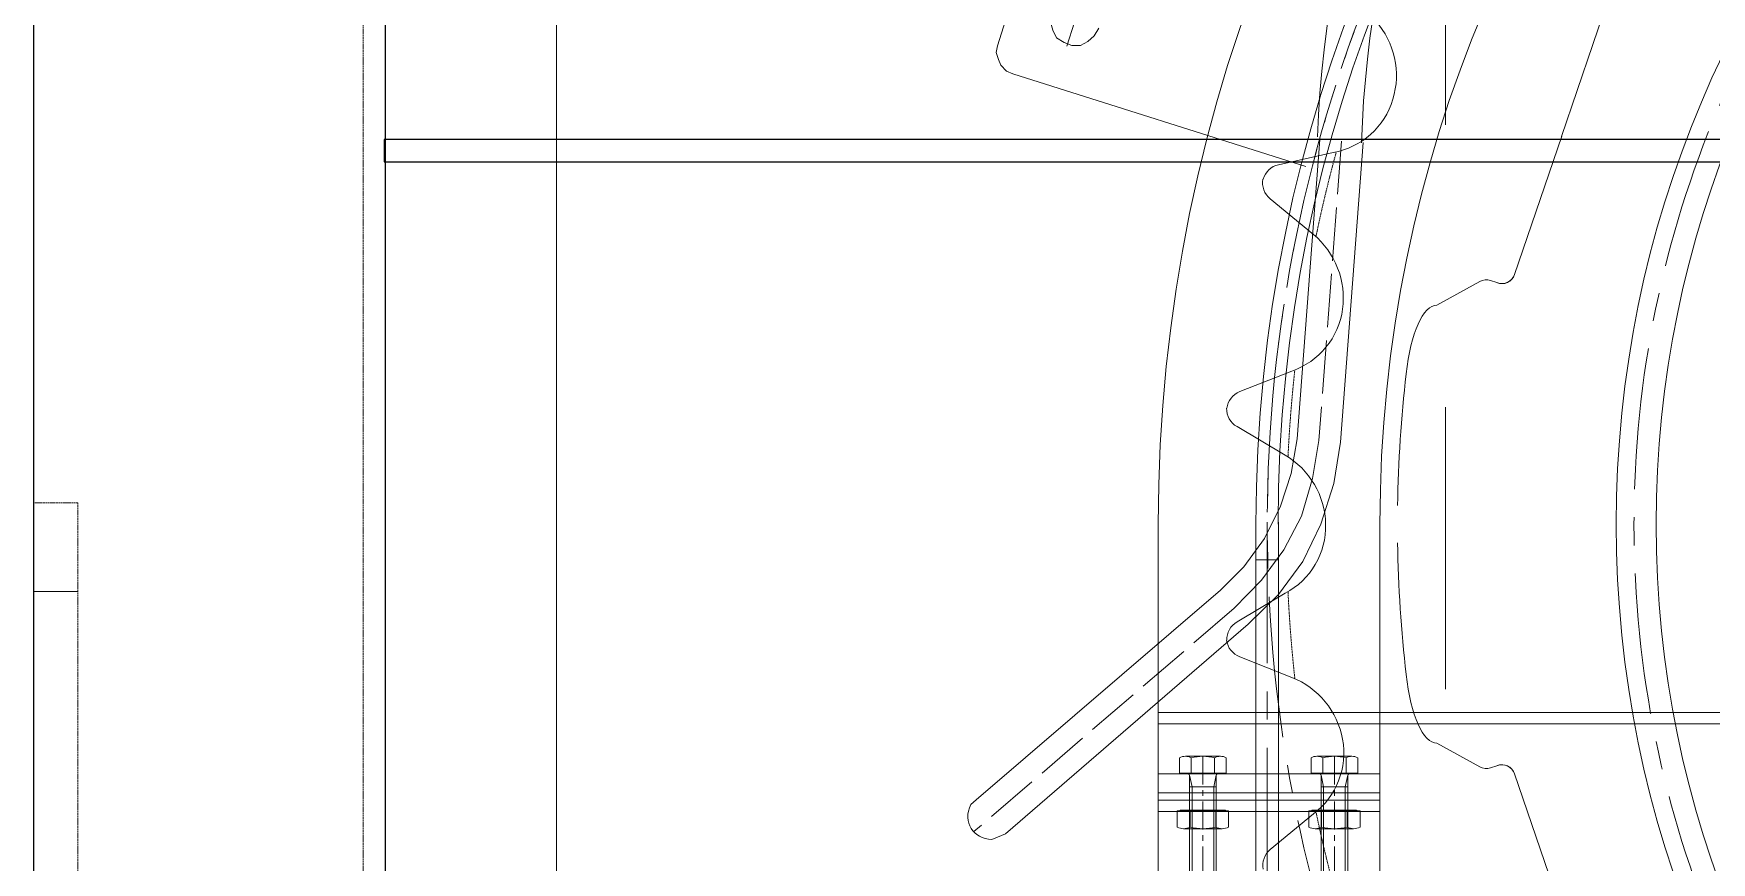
# Model space of a CAD drawing. Extents: x -3873 to 164127, y 7129 to 96529.
# Drawn here: x 83450.1 to 83827.5, y 63321.7 to 63508.2 of the extents above; entities that cross this region are included whole.
import ezdxf

# ---------------------------------------------------------------- set-up
doc = ezdxf.new("R2010")
doc.units = 0
for name, pattern in [('ACAD_ISO02W100', [15, 12, -3]), ('CENTER', [50.8, 31.75, -6.35, 6.35, -6.35]), ('CENTRE', [50.8, 31.75, -6.35, 6.35, -6.35]), ('DASHED', [0.2068, 0.1655, -0.0413])]:
    doc.linetypes.add(name, pattern=pattern)
doc.layers.get('0').update_dxf_attribs({"linetype": 'CONTINUOUS'})
doc.layers.add('LAYOUT Kromeka', color=1, linetype='CONTINUOUS', lineweight=5)

# ---------------------------------------------------------------- blocks, each defined once
blk = doc.blocks.new('kilavuz-sorting-ust')
at = {"linetype": 'ACAD_ISO02W100', "lineweight": 5}
for points in [[(-101.82, -252.8), (-152.11, -194.23)], [(24.58, -215.12), (101.78, -239.52)], [(-101.82, -252.8), (-95.52, -258.89), (-88.76, -263.95), (-81.16, -267.9), (-72.69, -270.43), (-64.14, -271.81)], [(3.25, -276.93), (-64.15, -271.81)]]:
    blk.add_lwpolyline(points, dxfattribs=at)
at = {"lineweight": 9}
for points in [[(-97.82, -249.7), (-144.99, -194.76)], [(18.33, -202.96), (18.96, -201.56), (20.34, -200.28), (21.58, -199.72), (23.19, -199.26), (24.65, -199.52)], [(110.53, -226.59), (24.67, -199.52)], [(-105.44, -255.89), (-152.65, -201.32)], [(18.33, -202.96), (-2.51, -268.88)], [(28.61, -222.31), (26.89, -221.27), (25.61, -219.87), (24.76, -218.21), (24.73, -216.28), (25.42, -214.5), (26.49, -212.78), (28.17, -211.94), (29.77, -211.49), (31.62, -211.82), (52.59, -218.19)], [(-63.77, -266.94), (-71.58, -265.62), (-78.92, -263.18), (-86.16, -259.59), (-92.58, -254.98), (-97.82, -249.7)], [(2.89, -281.8), (-64.51, -276.68), (-73.8, -275.2), (-82.98, -272.25), (-91.33, -268.22), (-98.81, -262.77), (-105.43, -255.89)], [(3.62, -272.06), (-63.78, -266.94)]]:
    blk.add_lwpolyline(points, dxfattribs=at)
at = {"linetype": 'Continuous'}
for centre, radius, start, end in [((-4.79, -520.94), 249.59, 17.5232, 87.9393), ((-4.85, -520.95), 239.66, 17.6126, 88.1679)]:
    blk.add_arc(centre, radius, start, end, dxfattribs=at)
at = {"lineweight": 9}
blk.add_open_spline([(-152.65, -201.32), (-152.65, -201.32), (-153.92, -198.22), (-153.92, -198.22), (-153.72, -194.11), (-150.02, -191.55), (-146.04, -193.56), (-146.04, -193.56), (-145, -194.76), (-145, -194.76)], degree=3, knots=[0, 0, 0, 0, 1, 1, 1, 2, 2, 2, 3, 3, 3, 3], dxfattribs=at)
blk = doc.blocks.new('sase-ust')
at = {"linetype": 'Continuous', "ltscale": 0.2}
blk.add_line((818.77, -599.58), (818.77, -589.58), dxfattribs=at)
at = {"linetype": 'DASHED'}
for points in [[(-950.77, 526.25), (-950.77, -525.4), (968.44, -525.4), (968.44, 526.25)], [(798.77, -589.58), (798.77, -599.58), (1043.46, -599.58), (1043.46, -589.58)]]:
    blk.add_lwpolyline(points, close=True, dxfattribs=at)
at = {"lineweight": 25}
for points in [[(717.04, -520.71), (722.09, -520.71), (722.09, -89.89), (717.04, -89.89)], [(-945.77, -520.4), (-1025.78, -599.58), (1043.46, -599.58), (963.44, -520.4)]]:
    blk.add_lwpolyline(points, close=True, dxfattribs=at)
blk = doc.blocks.new('M6')
for p, q in [((-5.01, 0), (5.01, 0)), ((-5.78, -0.15), (-5.16, -0.15)), ((-5.78, -0.15), (5.78, -0.15)), ((-5.78, -3.8), (-5.78, -0.15)), ((-2.89, -0.15), (-2.89, -3.8)), ((-2.89, -3.8), (-2.89, -0.15)), ((2.89, -0.15), (2.89, -3.8)), ((2.89, -3.8), (2.89, -0.15)), ((5.78, -0.15), (5.78, -3.8)), ((4.34, -4.18), (-4.34, -4.18))]:
    blk.add_line(p, q)
for centre, radius, start, end in [((-5.01, -0.15), 0.149, 90.0266, 179.9734), ((5.01, -0.15), 0.149, 359.9841, 89.9987), ((-4.34, -1.29), 2.89, 240.0015, 299.9985), ((0, 6.8), 10.98, 254.7391, 285.2609), ((4.34, -1.29), 2.89, 240.0015, 299.9985)]:
    blk.add_arc(centre, radius, start, end)
at = {"flags": 9}
blk.add_attdef('COPYRIGHT', (0, 0), '', height=0.000000000149, rotation=180, dxfattribs=at)
blk = doc.blocks.new('M6x35')
for p, q in [((-5.25, 35.2), (-5.25, 38.63)), ((-3.94, 38.98), (3.94, 38.98)), ((-2.63, 35.2), (-2.63, 38.63)), ((-2.63, 38.63), (-2.63, 35.2)), ((2.63, 35.2), (2.63, 38.63)), ((2.63, 38.63), (2.63, 35.2)), ((5.25, 38.63), (5.25, 35.2)), ((5.25, 35.2), (-5.25, 35.2)), ((4.55, 35), (-4.55, 35)), ((-2.99, 34.7), (-2.45, 32.09)), ((-2.99, 34.7), (-2.45, 32.09)), ((-2.99, 34.7), (-2.99, 2.63)), ((2.99, 34.7), (2.45, 32.09)), ((2.99, 34.7), (2.45, 32.09)), ((2.99, 34.7), (2.99, 2.63)), ((5.25, 35.2), (4.75, 35.2)), ((2.99, 32.09), (-2.99, 32.09)), ((-2.45, 32.09), (-2.45, 2.63)), ((-2.45, 32.09), (-2.45, 2.33)), ((2.45, 32.09), (2.45, 2.63)), ((2.45, 32.09), (2.45, 2.33)), ((-2.99, 2.33), (-2.99, 0.87)), ((-2.99, 0.87), (-2.99, 2.33)), ((-2.12, 0), (-2.99, 0.87)), ((-2.99, 0.87), (2.99, 0.87)), ((-2.45, 2.33), (-2.45, 0.34)), ((2.12, 0), (-2.12, 0)), ((2.99, 0.87), (2.12, 0)), ((2.45, 2.33), (2.45, 0.34)), ((2.99, 2.33), (2.99, 0.87))]:
    blk.add_line(p, q)
at = {"linetype": 'CENTRE', "ltscale": 0.2}
blk.add_line((0, 38.98), (0, 0), dxfattribs=at)
for centre, radius, start, end in [((-3.94, 36.36), 2.63, 60.0002, 119.9998), ((0, 29), 9.98, 74.7387, 105.2613), ((3.94, 36.36), 2.63, 60.0002, 119.9998), ((-4.55, 35.2), 0.199, 179.9983, 270.006), ((-3.29, 34.7), 0.299, 0.0017, 89.9983), ((3.29, 34.7), 0.299, 90.0017, 179.9983), ((4.55, 35.2), 0.199, 270.0258, 359.9756)]:
    blk.add_arc(centre, radius, start, end)
at = {"flags": 9}
blk.add_attdef('COPYRIGHT', (0, 35), '', height=4.980392107058825e-11, dxfattribs=at)
blk = doc.blocks.new('kose-645-kasnak-ust')
for p, q in [((44.97, -347.58), (44.97, -90.15)), ((-0.42, -297.64), (232.48, -297.64)), ((62.22, -297.64), (62.22, -347.58)), ((-0.42, -320.49), (232.48, -320.49)), ((-0.42, -325.57), (232.48, -325.57)), ((-0.42, -347.58), (232.48, -347.58))]:
    blk.add_line(p, q)
at = {"linetype": 'CENTRE'}
blk.add_line((-0.42, -323.03), (232.48, -323.03), dxfattribs=at)
for points in [[(42.43, -347.58), (82.22, -347.58), (82.22, -90.15), (42.43, -90.15)], [(56.29, -347.58), (56.29, -297.64), (60.53, -297.64), (60.53, -347.58)], [(60.53, -347.58), (60.53, -297.64), (64.76, -297.64), (64.76, -347.58)], [(56.29, -325.57), (56.29, -320.49), (8.04, -320.49), (8.04, -325.57)]]:
    blk.add_lwpolyline(points, close=True)
at = {"linetype": 'Continuous', "ltscale": 0.2}
for radius in [347.58, 325.57, 320.59, 297.64]:
    blk.add_arc((0, 0), radius, 90, 270, dxfattribs=at)
at = {"linetype": 'CENTRE'}
blk.add_arc((0, 0), 323.03, 90, 270, dxfattribs=at)
at = {"xscale": -1.000000000000002, "rotation": 90}
for name, p in [('M6', (64.45, -307.9)), ('M6x35', (91.29, -307.9)), ('M6x35', (91.29, -337.53)), ('M6', (64.45, -337.53))]:
    blk.add_blockref(name, p, dxfattribs=at)
blk = doc.blocks.new('makara-645-ust')
at = {"linetype": 'Continuous', "ltscale": 0.2}
for points in [[(-127.31, -307.35, 0.279028), (-122.64, -306.4), (-113.2, -298.08, -0.25872), (-95.6, -294.22, -0.284118), (-83.62, -307.69), (-80.87, -319.97, 0.273168), (-77.64, -323.41, 0.313558)], [(-77.66, -323.48, 0.279028), (-73.2, -321.81), (-65.18, -312.12, -0.25872), (-48.39, -305.55, -0.284118), (-34.46, -316.98), (-29.82, -328.68, 0.273168), (-26.1, -331.58, 0.313558)], [(26.1, -331.64, 0.279028), (29.82, -328.68), (34.46, -316.98, -0.25872), (48.4, -305.55, -0.284118), (65.18, -312.12), (73.2, -321.81, 0.273168), (77.64, -323.41, 0.313558)], [(-26.1, -331.64, 0.279028), (-21.96, -329.3), (-15.55, -318.47, -0.25872), (0, -309.36, -0.284118), (15.55, -318.47), (21.96, -329.3, 0.273168), (26.1, -331.58, 0.313558)]]:
    blk.add_lwpolyline(points, format="xyb", dxfattribs=at)
at = {"linetype": 'CENTRE'}
blk.add_circle((0, 0), 322.5, dxfattribs=at)
at = {"linetype": 'DASHED', "ltscale": 0.2}
for start, end in [(254.7362, 256.5), (256.5, 258.271), (281.7362, 283.5), (283.5, 285.271), (263.7362, 265.5), (274.5, 276.271), (265.5, 267.271), (272.7362, 274.5)]:
    blk.add_arc((0, 0), 318.19, start, end, dxfattribs=at)
blk = doc.blocks.new('645-8aski-MONTAJ-ust')
at = {"xscale": 0.9983532317799999, "yscale": 0.9983532317799999, "zscale": 0.9983532317799999}
blk.add_blockref('kose-645-kasnak-ust', (0, 0), dxfattribs=at)
at = {"linetype": 'Continuous', "ltscale": 0.2}
blk.add_blockref('makara-645-ust', (0, 0), dxfattribs=at)
blk = doc.blocks.new('aski yuva disi')
at = {"linetype": 'Continuous'}
blk.add_lwpolyline([(39.86, 197.63), (48.02, 205.03)], dxfattribs=at)
blk.add_lwpolyline([(2.94, 190.74), (35.87, 190.74, 0.43185), (38.87, 193.93), (38.87, 195.41)], format="xyb", dxfattribs=at)
at = {"linetype": 'Continuous', "ltscale": 0.2}
blk.add_arc((2.94, -79.99), 293.2, 72, 77.8077, dxfattribs=at)
at = {"linetype": 'Continuous'}
for centre, start, end in [((41.87, 195.41), 132.1574, 180), ((35.87, 193.74), 270, 0)]:
    blk.add_arc(centre, 3, start, end, dxfattribs=at)
blk.add_ellipse((67.01, 199.27), major_axis=(18.99, -5.76), ratio=0.329214, start_param=1.78322, end_param=3.141593, dxfattribs=at)
blk = doc.blocks.new('sorting 10 aski destek-ust')
at = {"linetype": 'Continuous'}
for p, rotation in [((-28.58, 74.77), 18.81682549355363), ((22.98, 76.67), 341.2110229404265)]:
    blk.add_blockref('aski yuva disi', p, dxfattribs=dict(at, rotation=rotation))
at = {"linetype": 'Continuous', "xscale": -1, "rotation": 341.1831745064463}
blk.add_blockref('aski yuva disi', (28.58, 74.77), dxfattribs=at)
blk = doc.blocks.new('disli-M4-T120-MONTAJ-ust')
at = {"linetype": 'Continuous'}
for radius in [244, 235]:
    blk.add_circle((0, 0), radius, dxfattribs=at)
at = {"linetype": 'CENTER'}
blk.add_circle((0, 0), 240, dxfattribs=at)
blk = doc.blocks.new('mil-SORT-yeni-ust')
at = {"linetype": 'Continuous', "ltscale": 0.2}
blk.add_blockref('645-8aski-MONTAJ-ust', (0, 0), dxfattribs=at)
at = {"linetype": 'Continuous'}
blk.add_blockref('disli-M4-T120-MONTAJ-ust', (0, 0), dxfattribs=at)
at = {"linetype": 'Continuous', "ltscale": 0.2, "rotation": 180}
blk.add_blockref('sorting 10 aski destek-ust', (0, 0), dxfattribs=at)
blk = doc.blocks.new('rehenger-6-8-ust')
blk.add_blockref('sase-ust', (97.641, -0.105))
at = {"linetype": 'Continuous'}
blk.add_blockref('mil-SORT-yeni-ust', (901.246, 0.358), dxfattribs=at)
at = {"linetype": 'Continuous', "ltscale": 0.2, "rotation": 180}
blk.add_blockref('kilavuz-sorting-ust', (818.288, -582.354, 36.516), dxfattribs=at)
blk = doc.blocks.new('*U377')
at = {"ltscale": 10}
blk.add_line((6100, 100), (0, 100), dxfattribs=at)
at = {"color": 4, "linetype": 'CENTER', "ltscale": 10}
blk.add_lwpolyline([(0, -100), (6100, -100)], dxfattribs=at)

msp = doc.modelspace()

# ---------------------------------------------------------------- block references
at = {"layer": 'LAYOUT Kromeka', "xscale": -1, "rotation": 90}
msp.add_blockref('*U377', (83667.71, 65837.14), dxfattribs=at)
at = {"layer": 'LAYOUT Kromeka', "ltscale": 2500, "rotation": 270}
msp.add_blockref('rehenger-6-8-ust', (84049.73, 64299.03, -15419959.69), dxfattribs=at)

doc.saveas('drawing.dxf')
